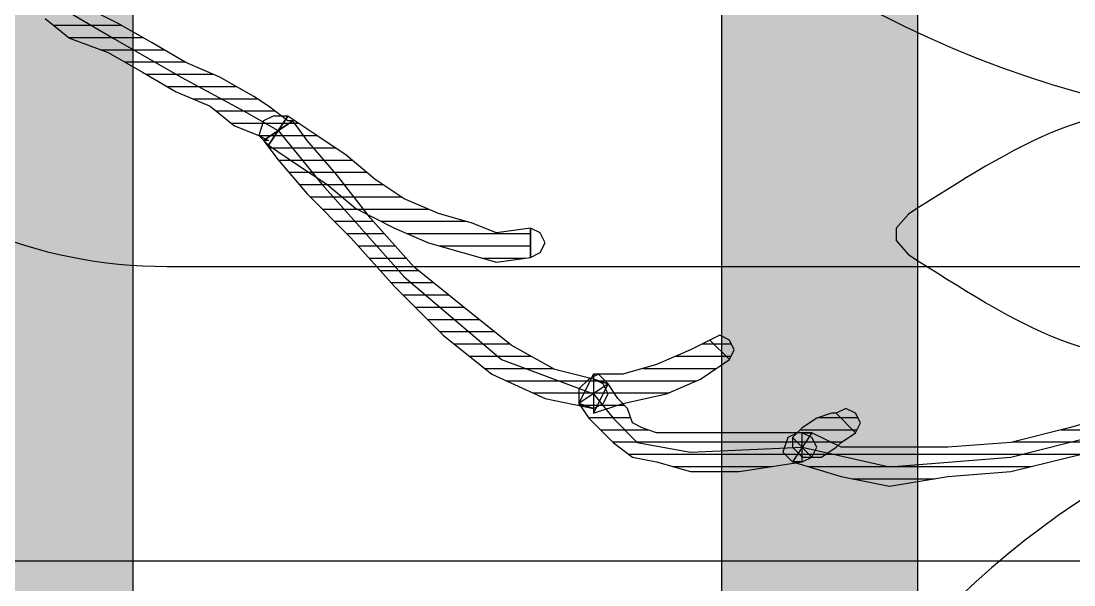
# Model space of a CAD drawing. Header units: millimetres. Extents: x 33350 to 35310, y -217097 to -211540.
# Drawn here: x 34411.36 to 34422.1, y -214549.49 to -214543.74 of the extents above; entities that cross this region are included whole.
import ezdxf

# ---------------------------------------------------------------- set-up
doc = ezdxf.new("R2010")
doc.units = ezdxf.units.MM
doc.header["$LTSCALE"] = 60
doc.header["$MEASUREMENT"] = 0
for name, color, linetype in [('OC-Mutfak_Ekipman', 252, 'Continuous'), ('OC-Tretuar', 70, 'Continuous'), ('TEFRIŞ', 223, 'Continuous')]:
    doc.layers.add(name, color=color, linetype=linetype)
pattern_1 = [(360, (-5108.51305, -673.59423), (1e-16, 0.125), [25])]

# ---------------------------------------------------------------- blocks, each defined once
blk = doc.blocks.new('rt45')
at = {"layer": 'OC-Tretuar'}
h = blk.add_hatch(color=7, dxfattribs=at)
h.dxf.hatch_style = 1
h.paths.add_polyline_path([(33848.69, -214253.043, 0.414214), (33849.69, -214254.043, 0.414214), (33850.69, -214253.043), (33850.69, -214055.043, 0.414214), (33849.69, -214054.043, 0.414214), (33848.69, -214055.043)])
h.paths.add_polyline_path([(33840.69, -214253.043, 0.414214), (33841.69, -214254.043, 0.414214), (33842.69, -214253.043), (33842.69, -214055.043, 0.414214), (33841.69, -214054.043, 0.414214), (33840.69, -214055.043)])
h.paths.add_polyline_path([(33832.69, -214253.043, 0.414214), (33833.69, -214254.043, 0.414214), (33834.69, -214253.043), (33834.69, -214055.043, 0.414214), (33833.69, -214054.043, 0.414214), (33832.69, -214055.043)])
h.paths.add_polyline_path([(33826.69, -214055.043, 0.414214), (33825.69, -214054.043, 0.414214), (33824.69, -214055.043), (33824.69, -214253.043, 0.414214), (33825.69, -214254.043, 0.414214), (33826.69, -214253.043)])
h.paths.add_polyline_path([(33816.69, -214253.043, 0.414214), (33817.69, -214254.043, 0.414214), (33818.69, -214253.043), (33818.69, -214055.043, 0.414214), (33817.69, -214054.043, 0.414214), (33816.69, -214055.043)])
at = {"layer": 'OC-Mutfak_Ekipman'}
for p, q in [((33834.69, -214253.043), (33834.69, -214055.043)), ((33840.69, -214055.043), (33840.69, -214253.043)), ((33842.69, -214253.043), (33842.69, -214055.043))]:
    blk.add_line(p, q, dxfattribs=at)
blk = doc.blocks.new('by')
at = {"ltscale": 30}
h = blk.add_hatch(dxfattribs=at)
h.set_pattern_fill('DC_LINES', color=256, scale=0.1, style=0)
h.set_pattern_definition(pattern_1)
edge = h.paths.add_edge_path(flags=0)
edge.add_line((6364.836, 2248.352), (6364.736, 2248.352))
edge.add_line((6364.736, 2248.352), (6365.231, 2248.501))
edge.add_line((6365.231, 2248.501), (6365.726, 2248.6))
edge.add_line((6365.726, 2248.6), (6366.32, 2248.501))
edge.add_line((6366.32, 2248.501), (6366.963, 2248.451))
edge.add_line((6366.963, 2248.451), (6367.556, 2248.302))
edge.add_line((6367.556, 2248.302), (6368.2, 2248.153))
edge.add_line((6368.2, 2248.153), (6368.744, 2247.955))
edge.add_line((6368.744, 2247.955), (6369.139, 2247.806))
edge.add_line((6369.139, 2247.806), (6369.041, 2247.508))
edge.add_line((6369.041, 2247.508), (6368.645, 2247.657))
edge.add_line((6368.645, 2247.657), (6368.1, 2247.855))
edge.add_line((6368.1, 2247.855), (6367.556, 2248.004))
edge.add_line((6367.556, 2248.004), (6366.963, 2248.153))
edge.add_line((6366.963, 2248.153), (6366.32, 2248.203))
edge.add_line((6366.32, 2248.203), (6365.726, 2248.203))
edge.add_line((6365.726, 2248.203), (6365.231, 2248.203))
edge.add_line((6365.231, 2248.203), (6364.934, 2248.054))
edge.add_line((6364.934, 2248.054), (6364.836, 2248.054))
edge.add_line((6364.836, 2248.054), (6364.934, 2248.054))
edge.add_line((6364.934, 2248.054), (6364.786, 2248.054))
edge.add_line((6364.786, 2248.054), (6364.687, 2248.104))
edge.add_line((6364.687, 2248.104), (6364.637, 2248.253))
edge.add_line((6364.637, 2248.253), (6364.736, 2248.352))
h = blk.add_hatch(dxfattribs=at)
h.set_pattern_fill('DC_LINES', color=256, scale=0.1, style=0)
h.set_pattern_definition(pattern_1)
edge = h.paths.add_edge_path(flags=0)
edge.add_line((6369.041, 2247.508), (6368.645, 2247.657))
edge.add_line((6368.645, 2247.657), (6368.1, 2247.855))
edge.add_line((6368.1, 2247.855), (6367.556, 2248.004))
edge.add_line((6367.556, 2248.004), (6366.963, 2248.153))
edge.add_line((6366.963, 2248.153), (6366.32, 2248.203))
edge.add_line((6366.32, 2248.203), (6365.726, 2248.203))
edge.add_line((6365.726, 2248.203), (6365.231, 2248.203))
edge.add_line((6365.231, 2248.203), (6364.934, 2248.054))
edge.add_line((6364.934, 2248.054), (6364.736, 2248.352))
edge.add_line((6364.736, 2248.352), (6365.231, 2248.501))
edge.add_line((6365.231, 2248.501), (6365.726, 2248.6))
edge.add_line((6365.726, 2248.6), (6366.32, 2248.501))
edge.add_line((6366.32, 2248.501), (6366.963, 2248.451))
edge.add_line((6366.963, 2248.451), (6367.556, 2248.302))
edge.add_line((6367.556, 2248.302), (6368.2, 2248.153))
edge.add_line((6368.2, 2248.153), (6368.744, 2247.955))
edge.add_line((6368.744, 2247.955), (6369.139, 2247.806))
h = blk.add_hatch(dxfattribs=at)
h.set_pattern_fill('DC_LINES', color=256, scale=0.1, style=0)
h.set_pattern_definition(pattern_1)
edge = h.paths.add_edge_path(flags=0)
edge.add_line((6364.934, 2248.054), (6364.836, 2248.054))
edge.add_line((6364.836, 2248.054), (6364.192, 2248.054))
edge.add_line((6364.192, 2248.054), (6363.697, 2248.054))
edge.add_line((6363.697, 2248.054), (6363.351, 2248.054))
edge.add_line((6363.351, 2248.054), (6363.203, 2248.004))
edge.add_line((6363.203, 2248.004), (6363.104, 2247.955))
edge.add_line((6363.104, 2247.955), (6363.054, 2247.806))
edge.add_line((6363.054, 2247.806), (6362.955, 2247.706))
edge.add_line((6362.955, 2247.706), (6362.856, 2247.557))
edge.add_line((6362.856, 2247.557), (6362.559, 2247.756))
edge.add_line((6362.559, 2247.756), (6362.658, 2247.905))
edge.add_line((6362.658, 2247.905), (6362.758, 2248.004))
edge.add_line((6362.758, 2248.004), (6362.906, 2248.153))
edge.add_line((6362.906, 2248.153), (6363.104, 2248.302))
edge.add_line((6363.104, 2248.302), (6363.351, 2248.352))
edge.add_line((6363.351, 2248.352), (6363.697, 2248.451))
edge.add_line((6363.697, 2248.451), (6364.192, 2248.451))
edge.add_line((6364.192, 2248.451), (6364.836, 2248.352))
edge.add_line((6364.836, 2248.352), (6364.736, 2248.352))
edge.add_line((6364.736, 2248.352), (6364.836, 2248.352))
edge.add_line((6364.836, 2248.352), (6364.934, 2248.302))
edge.add_line((6364.934, 2248.302), (6364.984, 2248.203))
edge.add_line((6364.984, 2248.203), (6364.934, 2248.104))
edge.add_line((6364.934, 2248.104), (6364.836, 2248.054))
h = blk.add_hatch(dxfattribs=at)
h.set_pattern_fill('DC_LINES', color=256, scale=0.1, style=0)
h.set_pattern_definition(pattern_1)
edge = h.paths.add_edge_path(flags=0)
edge.add_line((6362.708, 2247.458), (6362.559, 2247.756))
edge.add_line((6362.559, 2247.756), (6362.658, 2247.905))
edge.add_line((6362.658, 2247.905), (6362.758, 2248.004))
edge.add_line((6362.758, 2248.004), (6362.906, 2248.153))
edge.add_line((6362.906, 2248.153), (6363.104, 2248.302))
edge.add_line((6363.104, 2248.302), (6363.351, 2248.352))
edge.add_line((6363.351, 2248.352), (6363.697, 2248.451))
edge.add_line((6363.697, 2248.451), (6364.192, 2248.451))
edge.add_line((6364.192, 2248.451), (6364.836, 2248.352))
edge.add_line((6364.836, 2248.352), (6364.836, 2248.054))
edge.add_line((6364.836, 2248.054), (6364.192, 2248.054))
edge.add_line((6364.192, 2248.054), (6363.697, 2248.054))
edge.add_line((6363.697, 2248.054), (6363.351, 2248.054))
edge.add_line((6363.351, 2248.054), (6363.203, 2248.004))
edge.add_line((6363.203, 2248.004), (6363.104, 2247.955))
edge.add_line((6363.104, 2247.955), (6363.054, 2247.806))
edge.add_line((6363.054, 2247.806), (6362.955, 2247.706))
edge.add_line((6362.955, 2247.706), (6362.856, 2247.557))
edge.add_line((6362.856, 2247.557), (6362.708, 2247.855))
edge.add_line((6362.708, 2247.855), (6362.856, 2247.557))
edge.add_line((6362.856, 2247.557), (6362.758, 2247.458))
edge.add_line((6362.758, 2247.458), (6362.658, 2247.508))
edge.add_line((6362.658, 2247.508), (6362.559, 2247.607))
edge.add_line((6362.559, 2247.607), (6362.559, 2247.756))
h = blk.add_hatch(dxfattribs=at)
h.set_pattern_fill('DC_LINES', color=256, scale=0.1, style=0)
h.set_pattern_definition(pattern_1)
edge = h.paths.add_edge_path(flags=0)
edge.add_line((6365.181, 2247.855), (6365.133, 2247.855))
edge.add_line((6365.133, 2247.855), (6364.984, 2247.905))
edge.add_line((6364.984, 2247.905), (6364.836, 2248.004))
edge.add_line((6364.836, 2248.004), (6364.736, 2248.104))
edge.add_line((6364.736, 2248.104), (6364.934, 2248.302))
edge.add_line((6364.934, 2248.302), (6365.033, 2248.302))
edge.add_line((6365.033, 2248.302), (6365.181, 2248.203))
edge.add_line((6365.181, 2248.203), (6365.231, 2248.153))
edge.add_line((6365.231, 2248.153), (6365.38, 2248.054))
h = blk.add_hatch(dxfattribs=at)
h.set_pattern_fill('DC_LINES', color=256, scale=0.1, style=0)
h.set_pattern_definition(pattern_1)
edge = h.paths.add_edge_path(flags=0)
edge.add_line((6365.38, 2248.054), (6365.429, 2247.955))
edge.add_line((6365.429, 2247.955), (6365.38, 2247.855))
edge.add_line((6365.38, 2247.855), (6365.281, 2247.806))
edge.add_line((6365.281, 2247.806), (6365.181, 2247.855))
h = blk.add_hatch(dxfattribs=at)
h.set_pattern_fill('DC_LINES', color=256, scale=0.1, style=0)
h.set_pattern_definition(pattern_1)
edge = h.paths.add_edge_path(flags=0)
edge.add_line((6363.895, 2247.11), (6363.697, 2247.21))
edge.add_line((6363.697, 2247.21), (6363.351, 2247.359))
edge.add_line((6363.351, 2247.359), (6363.005, 2247.458))
edge.add_line((6363.005, 2247.458), (6362.708, 2247.458))
edge.add_line((6362.708, 2247.458), (6362.708, 2247.855))
edge.add_line((6362.708, 2247.855), (6363.005, 2247.756))
edge.add_line((6363.005, 2247.756), (6363.45, 2247.657))
edge.add_line((6363.45, 2247.657), (6363.797, 2247.508))
edge.add_line((6363.797, 2247.508), (6364.093, 2247.309))
h = blk.add_hatch(dxfattribs=at)
h.set_pattern_fill('DC_LINES', color=256, scale=0.1, style=0)
h.set_pattern_definition(pattern_1)
edge = h.paths.add_edge_path(flags=0)
edge.add_line((6362.856, 2247.557), (6362.708, 2247.508))
edge.add_line((6362.708, 2247.508), (6362.312, 2247.408))
edge.add_line((6362.312, 2247.408), (6361.867, 2247.16))
edge.add_line((6361.867, 2247.16), (6361.372, 2246.763))
edge.add_line((6361.372, 2246.763), (6360.878, 2246.365))
edge.add_line((6360.878, 2246.365), (6360.432, 2245.868))
edge.add_line((6360.432, 2245.868), (6360.086, 2245.421))
edge.add_line((6360.086, 2245.421), (6359.789, 2245.074))
edge.add_line((6359.789, 2245.074), (6359.64, 2244.875))
edge.add_line((6359.64, 2244.875), (6359.343, 2245.074))
edge.add_line((6359.343, 2245.074), (6359.492, 2245.272))
edge.add_line((6359.492, 2245.272), (6359.789, 2245.62))
edge.add_line((6359.789, 2245.62), (6360.234, 2246.067))
edge.add_line((6360.234, 2246.067), (6360.679, 2246.564))
edge.add_line((6360.679, 2246.564), (6361.175, 2247.061))
edge.add_line((6361.175, 2247.061), (6361.669, 2247.458))
edge.add_line((6361.669, 2247.458), (6362.214, 2247.706))
edge.add_line((6362.214, 2247.706), (6362.708, 2247.806))
edge.add_line((6362.708, 2247.806), (6362.559, 2247.756))
edge.add_line((6362.559, 2247.756), (6362.708, 2247.806))
edge.add_line((6362.708, 2247.806), (6362.806, 2247.756))
edge.add_line((6362.806, 2247.756), (6362.856, 2247.657))
edge.add_line((6362.856, 2247.657), (6362.806, 2247.557))
edge.add_line((6362.806, 2247.557), (6362.708, 2247.508))
h = blk.add_hatch(dxfattribs=at)
h.set_pattern_fill('DC_LINES', color=256, scale=0.1, style=0)
h.set_pattern_definition(pattern_1)
edge = h.paths.add_edge_path(flags=0)
edge.add_line((6364.093, 2247.309), (6364.142, 2247.21))
edge.add_line((6364.142, 2247.21), (6364.093, 2247.11))
edge.add_line((6364.093, 2247.11), (6363.994, 2247.061))
edge.add_line((6363.994, 2247.061), (6363.895, 2247.11))
h = blk.add_hatch(dxfattribs=at)
h.set_pattern_fill('DC_LINES', color=256, scale=0.1, style=0)
h.set_pattern_definition(pattern_1)
edge = h.paths.add_edge_path(flags=0)
edge.add_line((6362.065, 2245.968), (6361.718, 2246.017))
edge.add_line((6361.718, 2246.017), (6361.471, 2245.918))
edge.add_line((6361.471, 2245.918), (6361.125, 2245.819))
edge.add_line((6361.125, 2245.819), (6360.778, 2245.67))
edge.add_line((6360.778, 2245.67), (6360.481, 2245.471))
edge.add_line((6360.481, 2245.471), (6360.184, 2245.223))
edge.add_line((6360.184, 2245.223), (6359.887, 2245.024))
edge.add_line((6359.887, 2245.024), (6359.591, 2244.825))
edge.add_line((6359.591, 2244.825), (6359.393, 2245.123))
edge.add_line((6359.393, 2245.123), (6359.69, 2245.322))
edge.add_line((6359.69, 2245.322), (6359.987, 2245.521))
edge.add_line((6359.987, 2245.521), (6360.284, 2245.769))
edge.add_line((6360.284, 2245.769), (6360.679, 2245.968))
edge.add_line((6360.679, 2245.968), (6361.026, 2246.117))
edge.add_line((6361.026, 2246.117), (6361.372, 2246.216))
edge.add_line((6361.372, 2246.216), (6361.718, 2246.315))
edge.add_line((6361.718, 2246.315), (6362.065, 2246.266))
h = blk.add_hatch(dxfattribs=at)
h.set_pattern_fill('DC_LINES', color=256, scale=0.1, style=0)
h.set_pattern_definition(pattern_1)
edge = h.paths.add_edge_path(flags=0)
edge.add_line((6359.64, 2244.875), (6359.591, 2244.875))
edge.add_line((6359.591, 2244.875), (6359.393, 2244.726))
edge.add_line((6359.393, 2244.726), (6359.245, 2244.627))
edge.add_line((6359.245, 2244.627), (6358.898, 2244.428))
edge.add_line((6358.898, 2244.428), (6358.552, 2244.279))
edge.add_line((6358.552, 2244.279), (6358.206, 2244.08))
edge.add_line((6358.206, 2244.08), (6357.859, 2243.881))
edge.add_line((6357.859, 2243.881), (6357.562, 2243.732))
edge.add_line((6357.562, 2243.732), (6357.315, 2243.534))
edge.add_line((6357.315, 2243.534), (6357.117, 2243.832))
edge.add_line((6357.117, 2243.832), (6357.365, 2244.03))
edge.add_line((6357.365, 2244.03), (6357.76, 2244.179))
edge.add_line((6357.76, 2244.179), (6358.107, 2244.378))
edge.add_line((6358.107, 2244.378), (6358.453, 2244.577))
edge.add_line((6358.453, 2244.577), (6358.8, 2244.726))
edge.add_line((6358.8, 2244.726), (6359.047, 2244.925))
edge.add_line((6359.047, 2244.925), (6359.294, 2245.024))
edge.add_line((6359.294, 2245.024), (6359.393, 2245.074))
edge.add_line((6359.393, 2245.074), (6359.343, 2245.074))
for p, q in [((6364.736, 2248.352, -4.505), (6365.231, 2248.501, -4.505)), ((6364.736, 2248.352, -4.505), (6365.231, 2248.501, -4.505)), ((6365.231, 2248.501, -4.505), (6365.726, 2248.6, -4.505)), ((6365.231, 2248.501, -4.505), (6365.726, 2248.6, -4.505)), ((6365.726, 2248.6, -4.505), (6366.32, 2248.501, -4.505)), ((6365.726, 2248.6, -4.505), (6366.32, 2248.501, -4.505)), ((6366.32, 2248.501, -4.505), (6366.963, 2248.451, -4.505)), ((6366.32, 2248.501, -4.505), (6366.963, 2248.451, -4.505)), ((6363.351, 2248.352, -4.505), (6363.697, 2248.451, -4.505)), ((6363.351, 2248.352, -4.505), (6363.697, 2248.451, -4.505)), ((6363.697, 2248.451, -4.505), (6364.192, 2248.451, -4.505)), ((6363.697, 2248.451, -4.505), (6364.192, 2248.451, -4.505)), ((6364.192, 2248.451, -4.505), (6364.836, 2248.352, -4.505)), ((6364.192, 2248.451, -4.505), (6364.836, 2248.352, -4.505)), ((6364.836, 2248.203, -4.505), (6365.726, 2248.402, -4.505)), ((6365.726, 2248.402, -4.505), (6366.963, 2248.302, -4.505)), ((6366.963, 2248.451, -4.505), (6367.556, 2248.302, -4.505)), ((6366.963, 2248.451, -4.505), (6367.556, 2248.302, -4.505)), ((6362.906, 2248.153, -4.505), (6363.104, 2248.302, -4.505)), ((6362.906, 2248.153, -4.505), (6363.104, 2248.302, -4.505)), ((6363.104, 2248.302, -4.505), (6363.351, 2248.352, -4.505)), ((6363.104, 2248.302, -4.505), (6363.351, 2248.352, -4.505)), ((6364.637, 2248.253, -4.505), (6364.736, 2248.352, -4.505)), ((6364.836, 2248.352, -4.505), (6364.736, 2248.352, -4.505)), ((6364.736, 2248.352, -4.505), (6364.836, 2248.352, -4.505)), ((6364.934, 2248.054, -4.505), (6364.736, 2248.352, -4.505)), ((6364.836, 2248.352, -4.505), (6364.736, 2248.352, -4.505)), ((6364.736, 2248.352, -4.505), (6364.836, 2248.352, -4.505)), ((6364.934, 2248.302, -4.505), (6364.736, 2248.104, -4.505)), ((6364.736, 2248.104, -4.505), (6364.934, 2248.302, -4.505)), ((6364.786, 2248.253, -4.505), (6364.836, 2248.302, -4.505)), ((6364.836, 2248.352, -4.505), (6364.934, 2248.302, -4.505)), ((6364.836, 2248.352, -4.505), (6364.836, 2248.054, -4.505)), ((6364.836, 2248.352, -4.505), (6364.836, 2248.352, -4.505)), ((6364.836, 2248.302, -4.505), (6364.934, 2248.302, -4.505)), ((6364.934, 2248.302, -4.505), (6364.984, 2248.203, -4.505)), ((6364.934, 2248.302, -4.505), (6365.033, 2248.302, -4.505)), ((6365.033, 2248.302, -4.505), (6365.181, 2248.203, -4.505)), ((6366.963, 2248.302, -4.505), (6368.15, 2248.004, -4.505)), ((6367.556, 2248.302, -4.505), (6368.2, 2248.153, -4.505)), ((6367.556, 2248.302, -4.505), (6368.2, 2248.153, -4.505)), ((6363.153, 2248.153, -4.505), (6363.697, 2248.253, -4.505)), ((6363.697, 2248.253, -4.505), (6364.836, 2248.203, -4.505)), ((6364.687, 2248.104, -4.505), (6364.637, 2248.253, -4.505)), ((6364.736, 2248.203, -4.505), (6364.786, 2248.253, -4.505)), ((6364.736, 2248.104, -4.505), (6364.736, 2248.203, -4.505)), ((6364.984, 2248.203, -4.505), (6364.934, 2248.104, -4.505)), ((6365.231, 2248.203, -4.505), (6364.934, 2248.054, -4.505)), ((6365.231, 2248.203, -4.505), (6364.934, 2248.054, -4.505)), ((6365.181, 2248.203, -4.505), (6365.231, 2248.153, -4.505)), ((6365.726, 2248.203, -4.505), (6365.231, 2248.203, -4.505)), ((6365.726, 2248.203, -4.505), (6365.231, 2248.203, -4.505)), ((6366.32, 2248.203, -4.505), (6365.726, 2248.203, -4.505)), ((6366.32, 2248.203, -4.505), (6365.726, 2248.203, -4.505)), ((6366.963, 2248.153, -4.505), (6366.32, 2248.203, -4.505)), ((6366.963, 2248.153, -4.505), (6366.32, 2248.203, -4.505)), ((6362.758, 2248.004, -4.505), (6362.906, 2248.153, -4.505)), ((6362.758, 2248.004, -4.505), (6362.906, 2248.153, -4.505)), ((6362.906, 2247.905, -4.505), (6363.153, 2248.153, -4.505)), ((6364.786, 2248.054, -4.505), (6364.687, 2248.104, -4.505)), ((6364.736, 2248.104, -4.505), (6364.736, 2248.104, -4.505)), ((6364.836, 2248.004, -4.505), (6364.736, 2248.104, -4.505)), ((6364.934, 2248.104, -4.505), (6364.836, 2248.054, -4.505)), ((6365.231, 2248.153, -4.505), (6365.38, 2248.054, -4.505)), ((6367.556, 2248.004, -4.505), (6366.963, 2248.153, -4.505)), ((6367.556, 2248.004, -4.505), (6366.963, 2248.153, -4.505)), ((6362.658, 2247.905, -4.505), (6362.758, 2248.004, -4.505)), ((6362.658, 2247.905, -4.505), (6362.758, 2248.004, -4.505)), ((6363.203, 2248.004, -4.505), (6363.104, 2247.955, -4.505)), ((6363.203, 2248.004, -4.505), (6363.104, 2247.955, -4.505)), ((6363.351, 2248.054, -4.505), (6363.203, 2248.004, -4.505)), ((6363.351, 2248.054, -4.505), (6363.203, 2248.004, -4.505)), ((6363.697, 2248.054, -4.505), (6363.351, 2248.054, -4.505)), ((6363.697, 2248.054, -4.505), (6363.351, 2248.054, -4.505)), ((6364.192, 2248.054, -4.505), (6363.697, 2248.054, -4.505)), ((6364.192, 2248.054, -4.505), (6363.697, 2248.054, -4.505)), ((6364.836, 2248.054, -4.505), (6364.192, 2248.054, -4.505)), ((6364.836, 2248.054, -4.505), (6364.192, 2248.054, -4.505)), ((6364.934, 2248.054, -4.505), (6364.786, 2248.054, -4.505)), ((6364.934, 2248.054, -4.505), (6364.836, 2248.054, -4.505)), ((6364.836, 2248.054, -4.505), (6364.934, 2248.054, -4.505)), ((6364.934, 2248.054, -4.505), (6364.836, 2248.054, -4.505)), ((6364.836, 2248.054, -4.505), (6364.934, 2248.054, -4.505)), ((6364.984, 2247.905, -4.505), (6364.836, 2248.004, -4.505)), ((6364.934, 2248.054, -4.505), (6364.934, 2248.054, -4.505)), ((6365.38, 2248.054, -4.505), (6365.181, 2247.855, -4.505)), ((6365.181, 2247.855, -4.505), (6365.38, 2248.054, -4.505)), ((6365.38, 2248.054, -4.505), (6365.429, 2247.955, -4.505)), ((6365.38, 2248.054, -4.505), (6365.38, 2248.054, -4.505)), ((6368.1, 2247.855, -4.505), (6367.556, 2248.004, -4.505)), ((6368.1, 2247.855, -4.505), (6367.556, 2248.004, -4.505)), ((6362.559, 2247.756, -4.505), (6362.658, 2247.905, -4.505)), ((6362.559, 2247.756, -4.505), (6362.658, 2247.905, -4.505)), ((6362.708, 2247.657, -4.505), (6362.906, 2247.905, -4.505)), ((6362.856, 2247.557, -4.505), (6362.708, 2247.855, -4.505)), ((6362.708, 2247.855, -4.505), (6362.856, 2247.557, -4.505)), ((6362.708, 2247.458, -4.505), (6362.708, 2247.855, -4.505)), ((6362.708, 2247.855, -4.505), (6363.005, 2247.756, -4.505)), ((6363.104, 2247.955, -4.505), (6363.054, 2247.806, -4.505)), ((6363.104, 2247.955, -4.505), (6363.054, 2247.806, -4.505)), ((6365.133, 2247.855, -4.505), (6364.984, 2247.905, -4.505)), ((6365.181, 2247.855, -4.505), (6365.133, 2247.855, -4.505)), ((6365.181, 2247.855, -4.505), (6365.181, 2247.855, -4.505)), ((6365.281, 2247.806, -4.505), (6365.181, 2247.855, -4.505)), ((6365.38, 2247.855, -4.505), (6365.281, 2247.806, -4.505)), ((6365.429, 2247.955, -4.505), (6365.38, 2247.855, -4.505)), ((6362.214, 2247.706, -4.505), (6362.708, 2247.806, -4.505)), ((6362.708, 2247.806, -4.505), (6362.559, 2247.756, -4.505)), ((6362.559, 2247.756, -4.505), (6362.708, 2247.806, -4.505)), ((6362.856, 2247.557, -4.505), (6362.559, 2247.756, -4.505)), ((6362.708, 2247.458, -4.505), (6362.559, 2247.756, -4.505)), ((6362.559, 2247.607, -4.505), (6362.559, 2247.756, -4.505)), ((6362.559, 2247.756, -4.505), (6362.708, 2247.458, -4.505)), ((6362.708, 2247.806, -4.505), (6362.806, 2247.756, -4.505)), ((6362.806, 2247.756, -4.505), (6362.856, 2247.657, -4.505)), ((6363.054, 2247.806, -4.505), (6362.955, 2247.706, -4.505)), ((6363.054, 2247.806, -4.505), (6362.955, 2247.706, -4.505)), ((6363.005, 2247.756, -4.505), (6363.45, 2247.657, -4.505)), ((6361.669, 2247.458, -4.505), (6362.214, 2247.706, -4.505)), ((6361.768, 2247.309, -4.505), (6362.708, 2247.657, -4.505)), ((6362.856, 2247.657, -4.505), (6362.806, 2247.557, -4.505)), ((6362.955, 2247.706, -4.505), (6362.856, 2247.557, -4.505)), ((6362.955, 2247.706, -4.505), (6362.856, 2247.557, -4.505)), ((6363.45, 2247.657, -4.505), (6363.797, 2247.508, -4.505)), ((6362.658, 2247.508, -4.505), (6362.559, 2247.607, -4.505)), ((6362.856, 2247.557, -4.505), (6362.708, 2247.508, -4.505)), ((6362.806, 2247.557, -4.505), (6362.708, 2247.508, -4.505)), ((6362.708, 2247.508, -4.505), (6362.856, 2247.557, -4.505)), ((6362.856, 2247.557, -4.505), (6362.758, 2247.458, -4.505)), ((6362.856, 2247.557, -4.505), (6362.856, 2247.557, -4.505)), ((6361.175, 2247.061, -4.505), (6361.669, 2247.458, -4.505)), ((6362.708, 2247.508, -4.505), (6362.312, 2247.408, -4.505)), ((6362.758, 2247.458, -4.505), (6362.658, 2247.508, -4.505)), ((6362.708, 2247.458, -4.505), (6362.708, 2247.458, -4.505)), ((6363.005, 2247.458, -4.505), (6362.708, 2247.458, -4.505)), ((6363.351, 2247.359, -4.505), (6363.005, 2247.458, -4.505)), ((6363.797, 2247.508, -4.505), (6364.093, 2247.309, -4.505)), ((6362.312, 2247.408, -4.505), (6361.867, 2247.16, -4.505)), ((6363.697, 2247.21, -4.505), (6363.351, 2247.359, -4.505)), ((6360.778, 2246.464, -4.505), (6361.768, 2247.309, -4.505)), ((6363.895, 2247.11, -4.505), (6363.697, 2247.21, -4.505)), ((6364.093, 2247.309, -4.505), (6363.895, 2247.11, -4.505)), ((6363.895, 2247.11, -4.505), (6364.093, 2247.309, -4.505)), ((6364.093, 2247.309, -4.505), (6364.142, 2247.21, -4.505)), ((6364.093, 2247.309, -4.505), (6364.093, 2247.309, -4.505)), ((6364.142, 2247.21, -4.505), (6364.093, 2247.11, -4.505)), ((6361.867, 2247.16, -4.505), (6361.372, 2246.763, -4.505)), ((6363.895, 2247.11, -4.505), (6363.895, 2247.11, -4.505)), ((6363.994, 2247.061, -4.505), (6363.895, 2247.11, -4.505)), ((6364.093, 2247.11, -4.505), (6363.994, 2247.061, -4.505)), ((6360.679, 2246.564, -4.505), (6361.175, 2247.061, -4.505)), ((6361.372, 2246.763, -4.505), (6360.878, 2246.365, -4.505)), ((6360.234, 2246.067, -4.505), (6360.679, 2246.564, -4.505)), ((6359.937, 2245.521, -4.505), (6360.778, 2246.464, -4.505)), ((6360.878, 2246.365, -4.505), (6360.432, 2245.868, -4.505)), ((6361.372, 2246.216, -4.505), (6361.718, 2246.315, -4.505)), ((6361.718, 2246.315, -4.505), (6362.065, 2246.266, -4.505)), ((6362.065, 2246.266, -4.505), (6362.164, 2246.216, -4.505)), ((6362.065, 2245.968, -4.505), (6362.065, 2246.266, -4.505)), ((6362.065, 2246.266, -4.505), (6362.065, 2246.266, -4.505)), ((6362.065, 2246.266, -4.505), (6362.065, 2245.968, -4.505)), ((6361.026, 2246.117, -4.505), (6361.372, 2246.216, -4.505)), ((6362.164, 2246.216, -4.505), (6362.214, 2246.117, -4.505)), ((6359.789, 2245.62, -4.505), (6360.234, 2246.067, -4.505)), ((6360.679, 2245.968, -4.505), (6361.026, 2246.117, -4.505)), ((6362.214, 2246.117, -4.505), (6362.164, 2246.017, -4.505)), ((6360.284, 2245.769, -4.505), (6360.679, 2245.968, -4.505)), ((6361.718, 2246.017, -4.505), (6361.471, 2245.918, -4.505)), ((6362.065, 2245.968, -4.505), (6361.718, 2246.017, -4.505)), ((6362.164, 2246.017, -4.505), (6362.065, 2245.968, -4.505)), ((6362.065, 2245.968, -4.505), (6362.065, 2245.968, -4.505)), ((6360.432, 2245.868, -4.505), (6360.086, 2245.421, -4.505)), ((6361.125, 2245.819, -4.505), (6360.778, 2245.67, -4.505)), ((6361.471, 2245.918, -4.505), (6361.125, 2245.819, -4.505)), ((6359.987, 2245.521, -4.505), (6360.284, 2245.769, -4.505)), ((6359.492, 2245.272, -4.505), (6359.789, 2245.62, -4.505)), ((6360.778, 2245.67, -4.505), (6360.481, 2245.471, -4.505)), ((6359.492, 2244.974, -4.505), (6359.937, 2245.521, -4.505)), ((6359.69, 2245.322, -4.505), (6359.987, 2245.521, -4.505)), ((6360.086, 2245.421, -4.505), (6359.789, 2245.074, -4.505)), ((6360.481, 2245.471, -4.505), (6360.184, 2245.223, -4.505)), ((6359.393, 2245.123, -4.505), (6359.69, 2245.322, -4.505)), ((6359.343, 2245.074, -4.505), (6359.492, 2245.272, -4.505)), ((6360.184, 2245.223, -4.505), (6359.887, 2245.024, -4.505)), ((6359.294, 2245.024, -4.505), (6359.393, 2245.123, -4.505)), ((6359.294, 2245.024, -4.505), (6359.393, 2245.074, -4.505)), ((6359.64, 2244.875, -4.505), (6359.343, 2245.074, -4.505)), ((6359.393, 2245.074, -4.505), (6359.343, 2245.074, -4.505)), ((6359.343, 2245.074, -4.505), (6359.64, 2244.875, -4.505)), ((6359.591, 2244.825, -4.505), (6359.393, 2245.123, -4.505)), ((6359.393, 2245.123, -4.505), (6359.591, 2244.825, -4.505)), ((6359.789, 2245.074, -4.505), (6359.64, 2244.875, -4.505)), ((6359.047, 2244.925, -4.505), (6359.294, 2245.024, -4.505)), ((6359.145, 2244.776, -4.505), (6359.492, 2244.974, -4.505)), ((6359.343, 2244.875, -4.505), (6359.294, 2245.024, -4.505)), ((6359.887, 2245.024, -4.505), (6359.591, 2244.825, -4.505)), ((6358.8, 2244.726, -4.505), (6359.047, 2244.925, -4.505)), ((6359.442, 2244.825, -4.505), (6359.343, 2244.875, -4.505)), ((6359.591, 2244.875, -4.505), (6359.393, 2244.726, -4.505)), ((6359.64, 2244.875, -4.505), (6359.591, 2244.875, -4.505)), ((6359.64, 2244.875, -4.505), (6359.64, 2244.875, -4.505)), ((6358.503, 2244.428, -4.505), (6359.145, 2244.776, -4.505)), ((6359.591, 2244.825, -4.505), (6359.442, 2244.825, -4.505)), ((6359.591, 2244.825, -4.505), (6359.591, 2244.825, -4.505)), ((6358.453, 2244.577, -4.505), (6358.8, 2244.726, -4.505)), ((6359.393, 2244.726, -4.505), (6359.245, 2244.627, -4.505)), ((6358.107, 2244.378, -4.505), (6358.453, 2244.577, -4.505)), ((6359.245, 2244.627, -4.505), (6358.898, 2244.428, -4.505)), ((6357.81, 2244.03, -4.505), (6358.503, 2244.428, -4.505)), ((6358.898, 2244.428, -4.505), (6358.552, 2244.279, -4.505)), ((6357.76, 2244.179, -4.505), (6358.107, 2244.378, -4.505)), ((6358.552, 2244.279, -4.505), (6358.206, 2244.08, -4.505)), ((6357.365, 2244.03, -4.505), (6357.76, 2244.179, -4.505)), ((6357.117, 2243.832, -4.505), (6357.365, 2244.03, -4.505)), ((6357.217, 2243.683, -4.505), (6357.81, 2244.03, -4.505)), ((6358.206, 2244.08, -4.505), (6357.859, 2243.881, -4.505)), ((6357.859, 2243.881, -4.505), (6357.562, 2243.732, -4.505))]:
    blk.add_line(p, q, dxfattribs=at)
at = {"ltscale": 30, "elevation": -4.505}
blk.add_lwpolyline([(6387.358, 2196.359), (6350.358, 2196.359), (6350.358, 2249.359), (6387.358, 2249.359)], close=True, dxfattribs=at)
blk.add_lwpolyline([(6379.358, 2199.359), (6358.358, 2199.359, -0.414214), (6353.358, 2204.359), (6353.358, 2241.359, -0.414214), (6358.358, 2246.359), (6379.358, 2246.359, -0.414214), (6384.358, 2241.359), (6384.358, 2204.359, -0.414214)], format="xyb", close=True, dxfattribs=at)
at = {"ltscale": 30}
blk.add_circle((6374.178, 2236.112, -4.505), 9, dxfattribs=at)
blk = doc.blocks.new('insan')
at = {"color": 7}
blk.add_lwpolyline([(6434.04, 3144.696), (6433.91, 3144.842), (6433.91, 3144.967), (6434.04, 3145.119)], dxfattribs=at)
for centre, radius in [((6440.772, 3155.112), 9), ((6438.766, 3132.871), 11)]:
    blk.add_circle(centre, radius, dxfattribs=at)
for points in [[(6438.447, 3145.117), (6438.231, 3145.174), (6437.659, 3145.324), (6436.511, 3146.697), (6435.087, 3145.788), (6434.04, 3145.119)], [(6438.447, 3144.698), (6438.231, 3144.641), (6437.659, 3144.491), (6436.511, 3143.118), (6435.087, 3144.027), (6434.04, 3144.696)]]:
    blk.add_open_spline(points, degree=3, knots=[0, 0, 0, 0, 0.665409, 1.758876, 4.792994, 4.792994, 4.792994, 4.792994], dxfattribs=at)

msp = doc.modelspace()

# ---------------------------------------------------------------- block references
at = {"xscale": -1, "rotation": 180}
for name, p in [('by', (28054.493, -212299.882, 4.505)), ('insan', (27986.377, -211401.008))]:
    msp.add_blockref(name, p, dxfattribs=at)
at = {"layer": 'TEFRIŞ'}
msp.add_blockref('rt45', (577.816, -380), dxfattribs=at)

doc.saveas('drawing.dxf')
